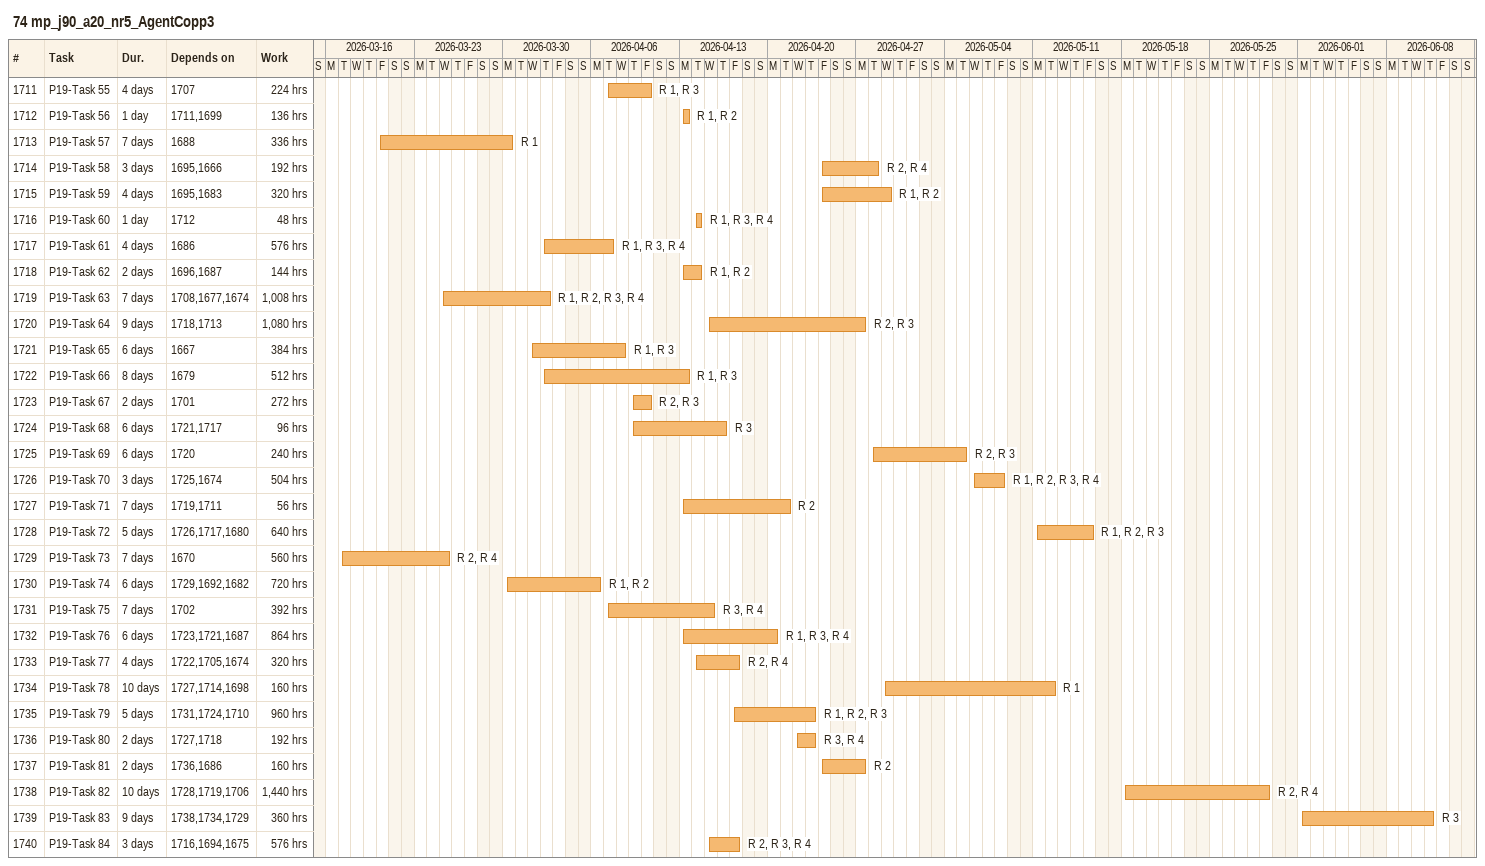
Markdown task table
74 mp_j90_a20_nr5_AgentCopp3

| ID | Task | Duration | Start | Finish | Predecessors | Resources | Work (h) |
|---|---|---|---|---|---|---|---|
| 1711 | P19-Task 55 | 4d | 2026-04-07 | 2026-04-10 | 1707 | R 1, R 3 | 224 |
| 1712 | P19-Task 56 | 1d | 2026-04-13 | 2026-04-13 | 1711, 1699 | R 1, R 2 | 136 |
| 1713 | P19-Task 57 | 7d | 2026-03-20 | 2026-03-30 | 1688 | R 1 | 336 |
| 1714 | P19-Task 58 | 3d | 2026-04-24 | 2026-04-28 | 1695, 1666 | R 2, R 4 | 192 |
| 1715 | P19-Task 59 | 4d | 2026-04-24 | 2026-04-29 | 1695, 1683 | R 1, R 2 | 320 |
| 1716 | P19-Task 60 | 1d | 2026-04-14 | 2026-04-14 | 1712 | R 1, R 3, R 4 | 48 |
| 1717 | P19-Task 61 | 4d | 2026-04-02 | 2026-04-07 | 1686 | R 1, R 3, R 4 | 576 |
| 1718 | P19-Task 62 | 2d | 2026-04-13 | 2026-04-14 | 1696, 1687 | R 1, R 2 | 144 |
| 1719 | P19-Task 63 | 7d | 2026-03-25 | 2026-04-02 | 1708, 1677, 1674 | R 1, R 2, R 3, R 4 | 1008 |
| 1720 | P19-Task 64 | 9d | 2026-04-15 | 2026-04-27 | 1718, 1713 | R 2, R 3 | 1080 |
| 1721 | P19-Task 65 | 6d | 2026-04-01 | 2026-04-08 | 1667 | R 1, R 3 | 384 |
| 1722 | P19-Task 66 | 8d | 2026-04-02 | 2026-04-13 | 1679 | R 1, R 3 | 512 |
| 1723 | P19-Task 67 | 2d | 2026-04-09 | 2026-04-10 | 1701 | R 2, R 3 | 272 |
| 1724 | P19-Task 68 | 6d | 2026-04-09 | 2026-04-16 | 1721, 1717 | R 3 | 96 |
| 1725 | P19-Task 69 | 6d | 2026-04-28 | 2026-05-05 | 1720 | R 2, R 3 | 240 |
| 1726 | P19-Task 70 | 3d | 2026-05-06 | 2026-05-08 | 1725, 1674 | R 1, R 2, R 3, R 4 | 504 |
| 1727 | P19-Task 71 | 7d | 2026-04-13 | 2026-04-21 | 1719, 1711 | R 2 | 56 |
| 1728 | P19-Task 72 | 5d | 2026-05-11 | 2026-05-15 | 1726, 1717, 1680 | R 1, R 2, R 3 | 640 |
| 1729 | P19-Task 73 | 7d | 2026-03-17 | 2026-03-25 | 1670 | R 2, R 4 | 560 |
| 1730 | P19-Task 74 | 6d | 2026-03-30 | 2026-04-06 | 1729, 1692, 1682 | R 1, R 2 | 720 |
| 1731 | P19-Task 75 | 7d | 2026-04-07 | 2026-04-15 | 1702 | R 3, R 4 | 392 |
| 1732 | P19-Task 76 | 6d | 2026-04-13 | 2026-04-20 | 1723, 1721, 1687 | R 1, R 3, R 4 | 864 |
| 1733 | P19-Task 77 | 4d | 2026-04-14 | 2026-04-17 | 1722, 1705, 1674 | R 2, R 4 | 320 |
| 1734 | P19-Task 78 | 10d | 2026-04-29 | 2026-05-12 | 1727, 1714, 1698 | R 1 | 160 |
| 1735 | P19-Task 79 | 5d | 2026-04-17 | 2026-04-23 | 1731, 1724, 1710 | R 1, R 2, R 3 | 960 |
| 1736 | P19-Task 80 | 2d | 2026-04-22 | 2026-04-23 | 1727, 1718 | R 3, R 4 | 192 |
| 1737 | P19-Task 81 | 2d | 2026-04-24 | 2026-04-27 | 1736, 1686 | R 2 | 160 |
| 1738 | P19-Task 82 | 10d | 2026-05-18 | 2026-05-29 | 1728, 1719, 1706 | R 2, R 4 | 1440 |
| 1739 | P19-Task 83 | 9d | 2026-06-01 | 2026-06-11 | 1738, 1734, 1729 | R 3 | 360 |
| 1740 | P19-Task 84 | 3d | 2026-04-15 | 2026-04-17 | 1716, 1694, 1675 | R 2, R 3, R 4 | 576 |
